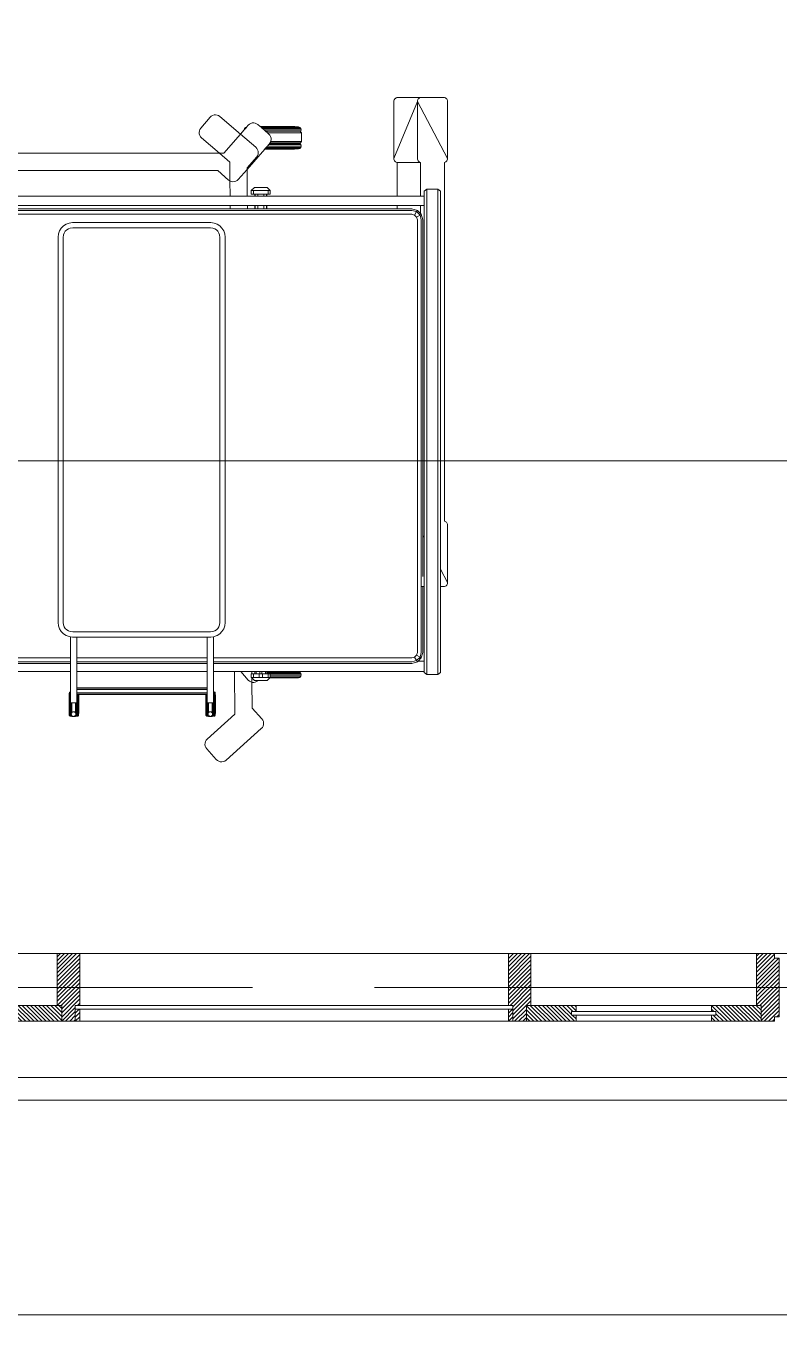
# Model space of a CAD drawing. Header units: millimetres. Extents: x -280308 to 6402717, y -14 to 2073074.
# Drawn here: x 14788 to 16458, y 478436 to 481305 of the extents above; entities that cross this region are included whole.
import ezdxf
from ezdxf.enums import TextEntityAlignment as Align

# ---------------------------------------------------------------- set-up
doc = ezdxf.new("R2010")
doc.units = ezdxf.units.MM
doc.linetypes.add('ACAD_ISO08W100', pattern=[36, 24, -3, 6, -3])
doc.linetypes.add('DASHED2', pattern=[0.375, 0.25, -0.125])
doc.layers.get('0').update_dxf_attribs({"lineweight": 0})
for name, color, linetype, lineweight in [('_Door & Window', 1, 'Continuous', 0), ('A-ANNOTATION', 144, 'Continuous', 0), ('A-Furn', 250, 'Continuous', 0), ('A-FURN-EQPM', 177, 'Continuous', 0), ('A-Z22-T-Anno_Text', 152, 'Continuous', 9)]:
    doc.layers.add(name, color=color, linetype=linetype, lineweight=lineweight)
doc.layers.add('A-TEXT', color=254, linetype='Continuous')
doc.styles.add('SKALA1-200', font='simplex.shx', dxfattribs={"height": 0.3})
doc.styles.get("Standard").update_dxf_attribs({"font": 'arial.ttf'})
doc.styles.add('TGF_A', font='arial.ttf')
doc.dimstyles.new('SKALA1-200', dxfattribs={"dimtxt": 0.3, "dimasz": 0.3, "dimexe": 0.18, "dimexo": 0.0625, "dimgap": 0.08, "dimtad": 1, "dimdec": 0, "dimlfac": 2000, "dimzin": 12, "dimdsep": 46, "dimtxsty": 'SKALA1-200', "dimblk": 'DOTSMALL', "dimcen": 0.09, "dimclrd": 256, "dimclrt": 11, "dimadec": 0, "dimazin": 0, "dimtfac": 1, "dimtdec": 0, "dimtix": 1, "dimtofl": 0, "dimtmove": 2, "dimatfit": 1, "dimfxl": 0.18, "dimtolj": 1, "dimtzin": 0, "dimlwe": -1, "dimarcsym": 0})

# ---------------------------------------------------------------- blocks, each defined once
blk = doc.blocks.new('A$C7f032f7e')
at = {"layer": 'A-Furn'}
h = blk.add_hatch(dxfattribs=at)
h.set_pattern_fill('ANSI31', color=256, scale=2, angle=720, style=0)
h.set_pattern_definition([(45, (2573.3206, -30615.815), (-4.490128, 4.490128), [])])
h.paths.add_polyline_path([(-1065, 150), (-1065, 140), (-1075, 140), (-1075, 10), (-1065, 10), (-1065, 0), (-1035, 0), (-1035, 35), (-1025, 35), (-1025, 150)])
h = blk.add_hatch(dxfattribs=at)
h.set_pattern_fill('ANSI31', color=256, scale=2, angle=720, style=0)
h.set_pattern_definition([(45, (246047.3637, 152819.671), (-4.49012806, 4.49012806), [])])
h.paths.add_polyline_path([(-475, 150), (-525, 150), (-525, 35), (-515, 35), (-515, 0), (-485, 0), (-485, 35), (-475, 35)])
h = blk.add_hatch(dxfattribs=at)
h.set_pattern_fill('ANSI31', color=256, scale=2, angle=720, style=0)
h.set_pattern_definition([(45, (246575.465, 152819.671), (-4.49012806, 4.49012806), [])])
h.paths.add_polyline_path([(475, 150), (525, 150), (525, 35), (515, 35), (515, 0), (485, 0), (485, 35), (475, 35)])
h = blk.add_hatch(dxfattribs=at)
h.set_pattern_fill('ANSI31', color=256, scale=2, angle=720, style=0)
h.set_pattern_definition([(45, (3723.3206, -30615.815), (-4.490128, 4.490128), [])])
h.paths.add_polyline_path([(1065, 150), (1065, 140), (1075, 140), (1075, 10), (1065, 10), (1065, 0), (1035, 0), (1035, 35), (1025, 35), (1025, 150)])
h = blk.add_hatch(dxfattribs=at)
h.set_pattern_fill('ANSI31', color=256, scale=2, angle=810, style=0)
h.set_pattern_definition([(135, (29781.9954, 3595.239), (-4.490128, -4.490128), [])])
h.paths.add_polyline_path([(-1035, 0), (-925, 0), (-925, 13.5), (-935, 13.5), (-935, 21.5), (-925, 21.5), (-925, 35), (-1035, 35)])
h = blk.add_hatch(dxfattribs=at)
h.set_pattern_fill('ANSI31', color=256, scale=2, angle=810, style=0)
h.set_pattern_definition([(135, (30181.9954, 2990.6916), (-4.490128, -4.490128), [])])
h.paths.add_polyline_path([(-515, 0), (-625, 0), (-625, 13.5), (-615, 13.5), (-615, 21.5), (-625, 21.5), (-625, 35), (-515, 35)])
h = blk.add_hatch(dxfattribs=at)
h.set_pattern_fill('ANSI31', color=256, scale=2, angle=810, style=0)
h.set_pattern_definition([(135, (31181.9954, 2990.6916), (-4.490128, -4.490128), [])])
h.paths.add_polyline_path([(515, 0), (625, 0), (625, 13.5), (615, 13.5), (615, 21.5), (625, 21.5), (625, 35), (515, 35)])
h = blk.add_hatch(dxfattribs=at)
h.set_pattern_fill('ANSI31', color=256, scale=2, angle=810, style=0)
h.set_pattern_definition([(135, (30781.9954, 3595.239), (-4.490128, -4.490128), [])])
h.paths.add_polyline_path([(1035, 0), (925, 0), (925, 13.5), (935, 13.5), (935, 21.5), (925, 21.5), (925, 35), (1035, 35)])
h = blk.add_hatch(dxfattribs=at)
h.set_pattern_fill('ANSI31', color=256, scale=2, angle=720, style=0)
h.set_pattern_definition([(45, (-288089.533, -124467.211), (-4.49012806, 4.49012806), [])])
h.paths.add_polyline_path([(-485, 27), (-475, 27), (-475, 0), (-485, 0)])
h = blk.add_hatch(dxfattribs=at)
h.set_pattern_fill('ANSI31', color=256, scale=2, angle=720, style=0)
h.set_pattern_definition([(45, (-287129.533, -124467.211), (-4.49012806, 4.49012806), [])])
h.paths.add_polyline_path([(475, 27), (485, 27), (485, 0), (475, 0)])
at = {"layer": '_Door & Window'}
for p, q in [((-475, 150), (475, 150)), ((-475, 0), (475, 0))]:
    blk.add_line(p, q, dxfattribs=at)
for points in [[(-1065, 150), (-1065, 140), (-1075, 140), (-1075, 10), (-1065, 10), (-1065, 0), (-1035, 0), (-1035, 35), (-1025, 35), (-1025, 150), (-1065, 150)], [(-475, 150), (-525, 150), (-525, 35), (-515, 35), (-515, 0), (-485, 0), (-485, 35), (-475, 35), (-475, 150)], [(475, 150), (525, 150), (525, 35), (515, 35), (515, 0), (485, 0), (485, 35), (475, 35), (475, 150)], [(1065, 150), (1065, 140), (1075, 140), (1075, 10), (1065, 10), (1065, 0), (1035, 0), (1035, 35), (1025, 35), (1025, 150), (1065, 150)], [(-1035, 0), (-925, 0), (-925, 13.5), (-935, 13.5), (-935, 21.5), (-925, 21.5), (-925, 35), (-1035, 35), (-1035, 0)], [(-515, 0), (-625, 0), (-625, 13.5), (-615, 13.5), (-615, 21.5), (-625, 21.5), (-625, 35), (-515, 35), (-515, 0)], [(515, 0), (625, 0), (625, 13.5), (615, 13.5), (615, 21.5), (625, 21.5), (625, 35), (515, 35), (515, 0)], [(1035, 0), (925, 0), (925, 13.5), (935, 13.5), (935, 21.5), (925, 21.5), (925, 35), (1035, 35), (1035, 0)]]:
    blk.add_lwpolyline(points, dxfattribs=at)
for points in [[(-525, 150), (-1025, 150), (-1025, 35), (-525, 35)], [(1025, 150), (525, 150), (525, 35), (1025, 35)], [(-515, 0), (-515, 35), (-1035, 35), (-1035, 0)], [(515, 0), (515, 35), (1035, 35), (1035, 0)], [(-485, 27), (-475, 27), (-475, 0), (-485, 0)], [(475, 27), (485, 27), (485, 0), (475, 0)]]:
    blk.add_lwpolyline(points, close=True, dxfattribs=at)
at = {"layer": 'A-Furn', "color": 4, "true_color": 0x00e5ff}
for points in [[(-485, 27), (485, 27), (485, 35), (-485, 35)], [(-935, 13.5), (-615, 13.5), (-615, 21.5), (-935, 21.5)], [(935, 13.5), (615, 13.5), (615, 21.5), (935, 21.5)]]:
    blk.add_lwpolyline(points, close=True, dxfattribs=at)
blk = doc.blocks.new('A$C286adef0')
at = {"ltscale": 0.25}
blk.add_lwpolyline([(68807.8, -1122), (68807.8, -21998.1), (58807.8, -21998.1), (58807.8, -21924.1), (58807.8, -21348.6)], dxfattribs=at)
at = {"color": 0, "linetype": 'DASHED2', "lineweight": -2, "ltscale": 6}
blk.add_lwpolyline([(59397.8, -21197), (63397.8, -21197), (63397.8, -18897), (59397.8, -18897)], close=True, dxfattribs=at)
at = {"ltscale": 0.25}
blk.add_lwpolyline([(64047.8, -21522), (59597.8, -21522), (59597.8, -21472), (64047.8, -21472)], close=True, dxfattribs=at)
at = {"layer": 'A-FURN-EQPM', "color": 0, "linetype": 'ByBlock', "lineweight": -2, "ltscale": 0.25}
blk.add_blockref('A$C7f032f7e', (61397.8, -21347), dxfattribs=at)
blk = doc.blocks.new('*U539')
at = {"layer": 'A-ANNOTATION', "linetype": 'ACAD_ISO08W100', "ltscale": 0.25}
blk.add_lwpolyline([(0, -7.6411), (0, -228.3482)], dxfattribs=at)
at = {"layer": 'A-TEXT'}
blk.add_attdef('N', text='', height=0.9, dxfattribs=at).set_placement((0, 2.75), align=Align.MIDDLE_CENTER)
blk = doc.blocks.new('A$Cf37525da')
at = {"color": 124, "xscale": -360.0000000000001, "yscale": 360.0000000000001, "zscale": 360.0000000000001, "rotation": 270}
blk.add_blockref('*U539', (4643.8, -19600), dxfattribs=at)
blk = doc.blocks.new('*U540')
at = {"lineweight": -2}
blk.add_line((19.23314, 0), (14.55073, 0), dxfattribs=at)
at = {"color": 7, "lineweight": -2, "style": 'TGF_A', "flags": 8}
for tag, height, p in [('NOTE1', 0.0625, (0, 0.3375)), ('DET', 0.09375, (0, 0.09612)), ('SHT', 0.075, (0, -0.10211)), ('NOTE2', 0.0625, (0, -0.39942))]:
    blk.add_attdef(tag, text='', height=height, dxfattribs=at).set_placement(p, align=Align.MIDDLE)
blk = doc.blocks.new('A$Cba193409')
at = {"layer": 'A-Z22-T-Anno_Text', "color": 7, "xscale": 4266.666666600002, "yscale": 4266.666666600002, "zscale": 4266.666666600002}
blk.add_blockref('*U540', (-74879.7, -18683), dxfattribs=at)
blk = doc.blocks.new('A$C872eac23')
at = {"color": 0, "linetype": 'ByBlock', "lineweight": -2}
for p, q in [((-0.4909, -2.1111), (-0.4909, -0.0817)), ((-0.4821, -2.1111), (-0.4821, -0.0817)), ((0.5013, -0.0817), (0.5013, -1.3546)), ((0.5101, -0.0817), (0.5101, -1.3546)), ((0.5133, -0.0817), (0.5133, -1.3546)), ((-0.5224, -0.4326), (-0.5224, -1.7081)), ((-0.5019, -0.4326), (-0.5019, -1.7083)), ((-0.4941, -0.4326), (-0.4941, -1.7084)), ((-0.6176, -0.543), (-0.6176, -1.6843)), ((0.5317, -1.3546), (0.5317, -1.1233)), ((-0.5795, -1.2092), (-0.5795, -1.6803)), ((-0.4627, -1.3514), (-0.4603, -1.3447)), ((-0.4603, -1.3447), (-0.4566, -1.3388)), ((-0.4566, -1.3388), (-0.4516, -1.3338)), ((-0.4516, -1.3338), (-0.4457, -1.3301)), ((-0.4475, -1.346), (-0.4499, -1.3498)), ((-0.4444, -1.3429), (-0.4475, -1.346)), ((-0.4457, -1.3301), (-0.439, -1.3277)), ((-0.4406, -1.3405), (-0.4444, -1.3429)), ((-0.4364, -1.3389), (-0.4406, -1.3405)), ((-0.439, -1.3277), (-0.4317, -1.3268)), ((-0.431, -1.3383), (-0.4364, -1.3389)), ((-0.4317, -1.3268), (0.4231, -1.3268)), ((0.4225, -1.3383), (-0.431, -1.3383)), ((0.4278, -1.3389), (0.4225, -1.3383)), ((0.4231, -1.3268), (0.4304, -1.3277)), ((0.432, -1.3405), (0.4278, -1.3389)), ((0.4304, -1.3277), (0.4371, -1.3301)), ((0.4358, -1.3429), (0.432, -1.3405)), ((0.4389, -1.346), (0.4358, -1.3429)), ((0.4371, -1.3301), (0.443, -1.3338)), ((0.4413, -1.3498), (0.4389, -1.346)), ((0.443, -1.3338), (0.448, -1.3388)), ((0.448, -1.3388), (0.4517, -1.3447)), ((0.4517, -1.3447), (0.4541, -1.3514)), ((-0.4636, -1.3587), (-0.4627, -1.3514)), ((-0.4636, -1.6652), (-0.4636, -1.3587)), ((-0.4514, -1.354), (-0.4521, -1.3593)), ((-0.4521, -1.3593), (-0.4521, -1.6646)), ((-0.4499, -1.3498), (-0.4514, -1.354)), ((0.4429, -1.354), (0.4413, -1.3498)), ((0.4435, -1.3593), (0.4429, -1.354)), ((0.4435, -1.6646), (0.4435, -1.3593)), ((0.4545, -1.3546), (0.4541, -1.3514)), ((0.4545, -1.3546), (0.455, -1.3587)), ((0.5013, -1.3546), (0.4545, -1.3546)), ((0.455, -1.3587), (0.455, -1.3687)), ((0.455, -1.6575), (0.455, -1.3687)), ((0.455, -1.3687), (0.5013, -1.3687)), ((0.5101, -1.3546), (0.5013, -1.3546)), ((0.5013, -1.6575), (0.5013, -1.3687)), ((0.5013, -1.3687), (0.5101, -1.3687)), ((0.5133, -1.3546), (0.5101, -1.3546)), ((0.5101, -1.6575), (0.5101, -1.3687)), ((0.5101, -1.3687), (0.5133, -1.3687)), ((0.5317, -1.3546), (0.5133, -1.3546)), ((0.5133, -1.6575), (0.5133, -1.3687)), ((0.5133, -1.3687), (0.5317, -1.3687)), ((0.5767, -1.3546), (0.5317, -1.3546)), ((0.5317, -1.6575), (0.5317, -1.3687)), ((0.5317, -1.3687), (0.5679, -1.3687)), ((0.5679, -1.3687), (0.5679, -1.6573)), ((0.5679, -1.3687), (0.5683, -1.3687)), ((0.5683, -1.3687), (0.5683, -1.6573)), ((0.5714, -1.3687), (0.5683, -1.3687)), ((0.5714, -1.3687), (0.5714, -1.6573)), ((0.5714, -1.3687), (0.5786, -1.3687)), ((0.577, -1.353), (0.5766, -1.3544)), ((0.5766, -1.3544), (0.5767, -1.3546)), ((0.5821, -1.3544), (0.5766, -1.3544)), ((0.582, -1.3546), (0.5767, -1.3546)), ((0.578, -1.352), (0.577, -1.353)), ((0.577, -1.353), (0.6302, -1.353)), ((0.5781, -1.352), (0.578, -1.352)), ((0.5793, -1.3517), (0.5781, -1.352)), ((0.5781, -1.352), (0.629, -1.352)), ((0.5786, -1.3687), (0.5786, -1.6573)), ((0.5786, -1.3687), (0.5818, -1.3687)), ((0.5828, -1.3517), (0.5793, -1.3517)), ((0.5818, -1.3687), (0.5818, -1.6573)), ((0.5818, -1.3687), (0.5822, -1.3687)), ((0.582, -1.3546), (0.5821, -1.3544)), ((0.5822, -1.3546), (0.582, -1.3546)), ((0.5821, -1.3544), (0.5822, -1.3544)), ((0.5822, -1.3544), (0.6306, -1.3543)), ((0.5822, -1.3544), (0.5822, -1.3546)), ((0.5822, -1.3546), (0.6005, -1.3546)), ((0.5822, -1.3697), (0.5822, -1.3687)), ((0.5822, -1.3687), (0.6005, -1.3687)), ((0.5822, -1.3697), (0.6306, -1.3696)), ((0.5822, -1.3711), (0.5822, -1.3697)), ((0.5822, -1.3711), (0.6302, -1.371)), ((0.5822, -1.3721), (0.5822, -1.3711)), ((0.5822, -1.3721), (0.6291, -1.372)), ((0.5822, -1.3724), (0.5822, -1.3721)), ((0.5822, -1.6547), (0.5822, -1.3724)), ((0.5822, -1.3724), (0.583, -1.3724)), ((0.583, -1.3513), (0.5828, -1.3517)), ((0.5828, -1.3517), (0.6247, -1.3516)), ((0.6245, -1.3512), (0.583, -1.3513)), ((0.583, -1.3724), (0.583, -1.3725)), ((0.6246, -1.3724), (0.583, -1.3724)), ((0.583, -1.3725), (0.6245, -1.3725)), ((0.6005, -1.3546), (0.6005, -1.3557)), ((0.6005, -1.3557), (0.6005, -1.356)), ((0.6005, -1.3557), (0.6302, -1.3557)), ((0.6005, -1.356), (0.6005, -1.3572)), ((0.6005, -1.3572), (0.6005, -1.3654)), ((0.6189, -1.3572), (0.6005, -1.3572)), ((0.6005, -1.3654), (0.6005, -1.3667)), ((0.6189, -1.3654), (0.6005, -1.3654)), ((0.6005, -1.3667), (0.6005, -1.3669)), ((0.6005, -1.3667), (0.6253, -1.3667)), ((0.6005, -1.3669), (0.6005, -1.3673)), ((0.6005, -1.3669), (0.6253, -1.3669)), ((0.6005, -1.3673), (0.629, -1.3672)), ((0.6005, -1.3673), (0.6005, -1.3683)), ((0.6005, -1.3683), (0.6302, -1.3682)), ((0.6005, -1.3683), (0.6005, -1.3687)), ((0.6085, -1.3559), (0.6099, -1.3559)), ((0.6129, -1.3559), (0.6149, -1.3559)), ((0.617, -1.3559), (0.6191, -1.3559)), ((0.6189, -1.3572), (0.6227, -1.3571)), ((0.6228, -1.3655), (0.6189, -1.3654)), ((0.6271, -1.3559), (0.6205, -1.3559)), ((0.6205, -1.3613), (0.6206, -1.3603)), ((0.6206, -1.3623), (0.6205, -1.3613)), ((0.6206, -1.3603), (0.6209, -1.3593)), ((0.6209, -1.3633), (0.6206, -1.3623)), ((0.6209, -1.3593), (0.6214, -1.3584)), ((0.6214, -1.3642), (0.6209, -1.3633)), ((0.6214, -1.3584), (0.622, -1.3576)), ((0.6221, -1.3649), (0.6214, -1.3642)), ((0.622, -1.3576), (0.6227, -1.3571)), ((0.6228, -1.3655), (0.6221, -1.3649)), ((0.6227, -1.3571), (0.6228, -1.357)), ((0.6228, -1.357), (0.6237, -1.3565)), ((0.6228, -1.3656), (0.6228, -1.3655)), ((0.6237, -1.3661), (0.6228, -1.3656)), ((0.6237, -1.3565), (0.6247, -1.3562)), ((0.6247, -1.3663), (0.6237, -1.3661)), ((0.6247, -1.3516), (0.6245, -1.3512)), ((0.6246, -1.3724), (0.6245, -1.3725)), ((0.6246, -1.3724), (0.6277, -1.3724)), ((0.6247, -1.3516), (0.6277, -1.3516)), ((0.6247, -1.3562), (0.6257, -1.3561)), ((0.6257, -1.3664), (0.6247, -1.3663)), ((0.6253, -1.3667), (0.6253, -1.3669)), ((0.6253, -1.3667), (0.6301, -1.3667)), ((0.6253, -1.3669), (0.6278, -1.3669)), ((0.6257, -1.3561), (0.6267, -1.3562)), ((0.6257, -1.3561), (0.6257, -1.3561)), ((0.6257, -1.3664), (0.6267, -1.3663)), ((0.6267, -1.3562), (0.6277, -1.3565)), ((0.6277, -1.3661), (0.6267, -1.3663)), ((0.6287, -1.3559), (0.6275, -1.3559)), ((0.6277, -1.3516), (0.6278, -1.3516)), ((0.6277, -1.3516), (0.6277, -1.3516)), ((0.6277, -1.3565), (0.6286, -1.357)), ((0.6286, -1.3656), (0.6277, -1.3661)), ((0.6278, -1.3723), (0.6277, -1.3724)), ((0.6278, -1.3516), (0.629, -1.352)), ((0.6278, -1.3669), (0.629, -1.3672)), ((0.6279, -1.3724), (0.6278, -1.3723)), ((0.6291, -1.372), (0.6279, -1.3724)), ((0.6288, -1.3572), (0.6286, -1.357)), ((0.6286, -1.3656), (0.6289, -1.3654)), ((0.6288, -1.3654), (0.6286, -1.3656)), ((0.6288, -1.3572), (0.6289, -1.3572)), ((0.6288, -1.3572), (0.6293, -1.3576)), ((0.6294, -1.3649), (0.6288, -1.3654)), ((0.6288, -1.3654), (0.6289, -1.3654)), ((0.6289, -1.3572), (0.6293, -1.3576)), ((0.6289, -1.3572), (0.631, -1.3572)), ((0.6289, -1.3654), (0.6304, -1.3654)), ((0.629, -1.352), (0.6292, -1.352)), ((0.629, -1.3672), (0.6292, -1.3672)), ((0.6291, -1.3559), (0.6297, -1.3559)), ((0.6291, -1.372), (0.6292, -1.372)), ((0.6292, -1.352), (0.6302, -1.353)), ((0.6292, -1.3672), (0.6302, -1.3682)), ((0.6302, -1.371), (0.6292, -1.372)), ((0.6293, -1.3576), (0.63, -1.3584)), ((0.63, -1.3641), (0.6294, -1.3649)), ((0.63, -1.3559), (0.6298, -1.3559)), ((0.6302, -1.3557), (0.63, -1.3559)), ((0.6301, -1.3559), (0.63, -1.3559)), ((0.6305, -1.3593), (0.63, -1.3584)), ((0.6305, -1.3633), (0.63, -1.3641)), ((0.631, -1.3572), (0.6301, -1.3559)), ((0.631, -1.3654), (0.6301, -1.3667)), ((0.6302, -1.353), (0.6306, -1.3543)), ((0.6306, -1.3543), (0.6302, -1.3557)), ((0.6302, -1.3682), (0.6306, -1.3696)), ((0.6306, -1.3696), (0.6302, -1.371)), ((0.631, -1.3654), (0.6304, -1.3654)), ((0.6308, -1.3603), (0.6305, -1.3593)), ((0.6308, -1.3623), (0.6305, -1.3633)), ((0.6309, -1.3613), (0.6308, -1.3603)), ((0.6308, -1.3623), (0.6309, -1.3613)), ((0.631, -1.3572), (0.631, -1.3654)), ((-0.6996, -1.6665), (-0.6972, -1.664)), ((-0.6972, -1.664), (-0.673, -1.6432)), ((-0.673, -1.6432), (-0.6701, -1.6413)), ((-0.6701, -1.6413), (-0.6669, -1.64)), ((-0.6669, -1.64), (-0.6636, -1.6396)), ((-0.6636, -1.6396), (-0.6602, -1.6398)), ((-0.6602, -1.6398), (-0.657, -1.6408)), ((-0.657, -1.6408), (-0.654, -1.6425)), ((-0.654, -1.6425), (-0.6514, -1.6449)), ((-0.6514, -1.6449), (-0.6176, -1.6843)), ((0.455, -1.6575), (0.455, -1.6652)), ((0.5013, -1.6575), (0.455, -1.6575)), ((0.5101, -1.6575), (0.5013, -1.6575)), ((0.5133, -1.6575), (0.5101, -1.6575)), ((0.5317, -1.6575), (0.5133, -1.6575)), ((0.5766, -1.6575), (0.5317, -1.6575)), ((0.5679, -1.6573), (0.5683, -1.6573)), ((0.5714, -1.6573), (0.5683, -1.6573)), ((0.5714, -1.6573), (0.5766, -1.6573)), ((0.5766, -1.6573), (0.5766, -1.6574)), ((0.5766, -1.6573), (0.5786, -1.6573)), ((0.5766, -1.6574), (0.5766, -1.6575)), ((0.5766, -1.6574), (0.5821, -1.6574)), ((0.5821, -1.6575), (0.5766, -1.6575)), ((0.5818, -1.6573), (0.5786, -1.6573)), ((0.5818, -1.6573), (0.5822, -1.6573)), ((0.5821, -1.6575), (0.5821, -1.6574)), ((0.5821, -1.6574), (0.5822, -1.6574)), ((0.5822, -1.6575), (0.5821, -1.6575)), ((0.5822, -1.655), (0.5822, -1.6547)), ((0.5822, -1.6547), (0.5828, -1.6547)), ((0.5822, -1.656), (0.5822, -1.655)), ((0.5822, -1.655), (0.629, -1.655)), ((0.5822, -1.6573), (0.5822, -1.656)), ((0.5822, -1.656), (0.6302, -1.656)), ((0.5822, -1.6574), (0.6306, -1.6573)), ((0.5822, -1.6574), (0.5822, -1.6575)), ((0.5822, -1.6575), (0.6005, -1.6575)), ((0.583, -1.6543), (0.5828, -1.6547)), ((0.5828, -1.6547), (0.6247, -1.6546)), ((0.6245, -1.6542), (0.583, -1.6543)), ((0.6005, -1.6575), (0.6005, -1.6587)), ((0.6005, -1.6587), (0.6005, -1.659)), ((0.6005, -1.6587), (0.6302, -1.6587)), ((0.6005, -1.659), (0.6005, -1.6602)), ((0.6005, -1.6602), (0.6005, -1.6685)), ((0.6189, -1.6602), (0.6005, -1.6602)), ((0.6085, -1.659), (0.6099, -1.659)), ((0.6129, -1.659), (0.6149, -1.659)), ((0.617, -1.6589), (0.6191, -1.6589)), ((0.6189, -1.6602), (0.6227, -1.6601)), ((0.6271, -1.6589), (0.6205, -1.6589)), ((0.6205, -1.6643), (0.6206, -1.6633)), ((0.6206, -1.6633), (0.6209, -1.6623)), ((0.6209, -1.6623), (0.6214, -1.6614)), ((0.6214, -1.6614), (0.622, -1.6606)), ((0.622, -1.6606), (0.6227, -1.6601)), ((0.6227, -1.6601), (0.6228, -1.66)), ((0.6228, -1.66), (0.6237, -1.6595)), ((0.6237, -1.6595), (0.6247, -1.6592)), ((0.6247, -1.6546), (0.6245, -1.6542)), ((0.6247, -1.6546), (0.6277, -1.6546)), ((0.6247, -1.6592), (0.6257, -1.6591)), ((0.6257, -1.6591), (0.6267, -1.6592)), ((0.6257, -1.6591), (0.6257, -1.6591)), ((0.6263, -1.719), (0.6811, -1.6576)), ((0.6267, -1.6592), (0.6277, -1.6595)), ((0.6287, -1.6589), (0.6275, -1.6589)), ((0.6277, -1.6546), (0.6278, -1.6546)), ((0.6277, -1.6546), (0.6277, -1.6546)), ((0.6277, -1.6595), (0.6286, -1.66)), ((0.6278, -1.6546), (0.629, -1.655)), ((0.6288, -1.6602), (0.6286, -1.66)), ((0.6288, -1.6602), (0.6289, -1.6602)), ((0.6288, -1.6602), (0.6293, -1.6606)), ((0.6289, -1.6602), (0.6293, -1.6606)), ((0.6289, -1.6602), (0.631, -1.6602)), ((0.6292, -1.655), (0.629, -1.655)), ((0.6291, -1.6589), (0.6297, -1.6589)), ((0.6292, -1.655), (0.6302, -1.656)), ((0.6293, -1.6606), (0.63, -1.6614)), ((0.63, -1.6589), (0.6298, -1.6589)), ((0.6302, -1.6587), (0.63, -1.6589)), ((0.6301, -1.6589), (0.63, -1.6589)), ((0.6305, -1.6623), (0.63, -1.6614)), ((0.631, -1.6602), (0.6301, -1.6589)), ((0.6302, -1.656), (0.6306, -1.6573)), ((0.6306, -1.6573), (0.6302, -1.6587)), ((0.6308, -1.6633), (0.6305, -1.6623)), ((0.6309, -1.6643), (0.6308, -1.6633)), ((0.631, -1.6602), (0.631, -1.6684)), ((0.6811, -1.6576), (0.6837, -1.6552)), ((0.6837, -1.6552), (0.6867, -1.6536)), ((0.6867, -1.6536), (0.69, -1.6527)), ((0.69, -1.6527), (0.6933, -1.6525)), ((0.6933, -1.6525), (0.6967, -1.653)), ((0.6967, -1.653), (0.6999, -1.6543)), ((0.6999, -1.6543), (0.7028, -1.6563)), ((0.7028, -1.6563), (0.7265, -1.6775)), ((-0.7025, -1.6761), (-0.7023, -1.6728)), ((-0.702, -1.6794), (-0.7025, -1.6761)), ((-0.7023, -1.6728), (-0.7013, -1.6695)), ((-0.7008, -1.6827), (-0.702, -1.6794)), ((-0.7013, -1.6695), (-0.6996, -1.6665)), ((-0.6988, -1.6856), (-0.7008, -1.6827)), ((-0.6598, -1.731), (-0.6988, -1.6856)), ((-0.6176, -1.6843), (-0.5978, -1.7074)), ((-0.6176, -1.6941), (-0.6176, -1.6843)), ((-0.5795, -1.6803), (-0.5794, -1.6804)), ((-0.5794, -1.6804), (-0.5793, -1.6805)), ((-0.5794, -1.6804), (-0.5794, -1.6804)), ((-0.5793, -1.6805), (-0.5792, -1.6806)), ((-0.5792, -1.6806), (-0.5791, -1.6807)), ((-0.5792, -1.6806), (-0.5792, -1.6806)), ((-0.5791, -1.6807), (-0.5581, -1.7047)), ((-0.5791, -1.6807), (-0.5791, -1.6807)), ((-0.4627, -1.6725), (-0.4636, -1.6652)), ((-0.4603, -1.6793), (-0.4627, -1.6725)), ((-0.4566, -1.6852), (-0.4603, -1.6793)), ((-0.4516, -1.6901), (-0.4566, -1.6852)), ((-0.4521, -1.6646), (-0.4514, -1.6699)), ((-0.4457, -1.6939), (-0.4516, -1.6901)), ((-0.4514, -1.6699), (-0.4499, -1.6742)), ((-0.4499, -1.6742), (-0.4475, -1.6779)), ((-0.4475, -1.6779), (-0.4444, -1.6811)), ((-0.4444, -1.6811), (-0.4406, -1.6835)), ((-0.4406, -1.6835), (-0.4364, -1.685)), ((-0.4364, -1.685), (-0.431, -1.6856)), ((-0.431, -1.6856), (0.4225, -1.6856)), ((0.4225, -1.6856), (0.4278, -1.685)), ((0.4278, -1.685), (0.432, -1.6835)), ((0.432, -1.6835), (0.4358, -1.6811)), ((0.4358, -1.6811), (0.4389, -1.6779)), ((0.443, -1.6901), (0.4371, -1.6939)), ((0.4389, -1.6779), (0.4413, -1.6742)), ((0.4413, -1.6742), (0.4429, -1.6699)), ((0.4429, -1.6699), (0.4435, -1.6646)), ((0.448, -1.6852), (0.443, -1.6901)), ((0.4517, -1.6793), (0.448, -1.6852)), ((0.4541, -1.6725), (0.4517, -1.6793)), ((0.4541, -1.6725), (0.4542, -1.6716)), ((0.455, -1.6652), (0.4542, -1.6716)), ((0.4542, -1.6716), (0.5013, -1.6716)), ((0.5013, -2.1111), (0.5013, -1.6716)), ((0.5013, -1.6716), (0.5101, -1.6716)), ((0.5101, -2.1111), (0.5101, -1.6716)), ((0.5101, -1.6716), (0.5133, -1.6716)), ((0.5133, -2.1111), (0.5133, -1.6716)), ((0.5133, -1.6716), (0.5317, -1.6716)), ((0.5317, -1.7181), (0.5317, -1.6716)), ((0.5769, -1.6716), (0.5317, -1.6716)), ((0.5769, -1.6716), (0.5766, -1.6727)), ((0.5766, -1.6727), (0.6306, -1.6726)), ((0.5766, -1.6727), (0.577, -1.6741)), ((0.5769, -1.6716), (0.6005, -1.6716)), ((0.577, -1.6741), (0.6302, -1.674)), ((0.577, -1.6741), (0.578, -1.6751)), ((0.5782, -1.6751), (0.578, -1.6751)), ((0.5782, -1.6751), (0.6291, -1.675)), ((0.5782, -1.6751), (0.5794, -1.6754)), ((0.5794, -1.6754), (0.583, -1.6754)), ((0.583, -1.6754), (0.583, -1.6756)), ((0.583, -1.6754), (0.6246, -1.6754)), ((0.583, -1.6756), (0.6245, -1.6755)), ((0.6189, -1.6684), (0.6005, -1.6685)), ((0.6005, -1.6685), (0.6005, -1.6697)), ((0.6005, -1.6697), (0.6005, -1.6699)), ((0.6005, -1.6697), (0.6253, -1.6697)), ((0.6005, -1.6699), (0.6005, -1.6703)), ((0.6005, -1.6699), (0.6253, -1.6699)), ((0.6005, -1.6703), (0.6005, -1.6713)), ((0.6005, -1.6703), (0.629, -1.6703)), ((0.6005, -1.6713), (0.6005, -1.6716)), ((0.6005, -1.6713), (0.6302, -1.6713)), ((0.6228, -1.6685), (0.6189, -1.6684)), ((0.6206, -1.6653), (0.6205, -1.6643)), ((0.6209, -1.6663), (0.6206, -1.6653)), ((0.6214, -1.6672), (0.6209, -1.6663)), ((0.6221, -1.668), (0.6214, -1.6672)), ((0.6228, -1.6685), (0.6221, -1.668)), ((0.6228, -1.6686), (0.6228, -1.6685)), ((0.6237, -1.6691), (0.6228, -1.6686)), ((0.6247, -1.6694), (0.6237, -1.6691)), ((0.6246, -1.6754), (0.6245, -1.6755)), ((0.6246, -1.6754), (0.6279, -1.6754)), ((0.6257, -1.6695), (0.6247, -1.6694)), ((0.6253, -1.6697), (0.6253, -1.6699)), ((0.6253, -1.6697), (0.6301, -1.6697)), ((0.6253, -1.6699), (0.6277, -1.6699)), ((0.6257, -1.6695), (0.6267, -1.6694)), ((0.6277, -1.6691), (0.6267, -1.6694)), ((0.6286, -1.6686), (0.6277, -1.6691)), ((0.6278, -1.6699), (0.6277, -1.6699)), ((0.6278, -1.6699), (0.6278, -1.6699)), ((0.6278, -1.6699), (0.629, -1.6703)), ((0.6291, -1.675), (0.6279, -1.6754)), ((0.6286, -1.6686), (0.6289, -1.6684)), ((0.6288, -1.6684), (0.6286, -1.6686)), ((0.6294, -1.6679), (0.6288, -1.6684)), ((0.6288, -1.6684), (0.6289, -1.6684)), ((0.6289, -1.6684), (0.6304, -1.6684)), ((0.629, -1.6703), (0.6292, -1.6703)), ((0.6292, -1.675), (0.6291, -1.675)), ((0.6292, -1.6703), (0.6302, -1.6713)), ((0.6302, -1.674), (0.6292, -1.675)), ((0.63, -1.6672), (0.6294, -1.6679)), ((0.6305, -1.6663), (0.63, -1.6672)), ((0.631, -1.6684), (0.6301, -1.6697)), ((0.6302, -1.6713), (0.6306, -1.6726)), ((0.6306, -1.6726), (0.6302, -1.674)), ((0.631, -1.6684), (0.6304, -1.6684)), ((0.6308, -1.6653), (0.6305, -1.6663)), ((0.6308, -1.6653), (0.6309, -1.6643)), ((0.7265, -1.6775), (0.7288, -1.6801)), ((0.7288, -1.6801), (0.7305, -1.6831)), ((0.7305, -1.6831), (0.7314, -1.6864)), ((0.7316, -1.6898), (0.7311, -1.6931)), ((0.7314, -1.6864), (0.7316, -1.6898)), ((-0.6598, -1.731), (-0.6176, -1.6941)), ((-0.5978, -1.7074), (-0.556, -1.7078)), ((-0.5581, -1.7047), (-0.5561, -1.7076)), ((-0.5555, -1.7207), (-0.5572, -1.7237)), ((-0.5561, -1.7076), (-0.556, -1.7078)), ((-0.5224, -1.7081), (-0.556, -1.7078)), ((-0.556, -1.7078), (-0.5549, -1.7108)), ((-0.5546, -1.7175), (-0.5555, -1.7207)), ((-0.5549, -1.7108), (-0.5544, -1.7141)), ((-0.5544, -1.7141), (-0.5546, -1.7175)), ((-0.5224, -1.7081), (-0.5224, -1.7462)), ((-0.5019, -1.7083), (-0.4941, -1.7084)), ((-0.5019, -1.7083), (-0.5019, -1.7464)), ((-0.4941, -1.7084), (-0.4941, -1.7465)), ((-0.439, -1.6963), (-0.4457, -1.6939)), ((-0.4317, -1.6971), (-0.439, -1.6963)), ((0.4231, -1.6971), (-0.4317, -1.6971)), ((0.4304, -1.6963), (0.4231, -1.6971)), ((0.4371, -1.6939), (0.4304, -1.6963)), ((0.5317, -1.7181), (0.6263, -1.719)), ((0.5317, -1.7319), (0.5317, -1.7181)), ((0.7277, -1.6992), (0.658, -1.7773)), ((0.7298, -1.6963), (0.7277, -1.6992)), ((0.7311, -1.6931), (0.7298, -1.6963)), ((-0.6819, -1.7509), (-0.6796, -1.7483)), ((-0.6796, -1.7483), (-0.6754, -1.7447)), ((-0.6754, -1.7447), (-0.6749, -1.7426)), ((-0.6754, -1.7447), (-0.6749, -1.7442)), ((-0.6749, -1.7426), (-0.6726, -1.7403)), ((-0.6749, -1.7442), (-0.6726, -1.7421)), ((-0.6749, -1.7426), (-0.6749, -1.7442)), ((-0.6726, -1.7403), (-0.6695, -1.7395)), ((-0.6726, -1.7421), (-0.6695, -1.7395)), ((-0.6726, -1.7403), (-0.6726, -1.7421)), ((-0.6695, -1.7395), (-0.6598, -1.731)), ((-0.6306, -1.7651), (-0.6598, -1.731)), ((-0.5817, -1.7456), (-0.6268, -1.7851)), ((-0.5848, -1.746), (-0.609, -1.7667)), ((-0.5847, -1.7459), (-0.5848, -1.746)), ((-0.5848, -1.746), (-0.5848, -1.746)), ((-0.5846, -1.7458), (-0.5847, -1.7459)), ((-0.5847, -1.7459), (-0.5847, -1.7459)), ((-0.5845, -1.7457), (-0.5846, -1.7458)), ((-0.5844, -1.7456), (-0.5845, -1.7457)), ((-0.5845, -1.7457), (-0.5845, -1.7457)), ((-0.5817, -1.7456), (-0.5844, -1.7456)), ((-0.5596, -1.7263), (-0.5817, -1.7456)), ((-0.5817, -1.7456), (-0.5224, -1.7462)), ((-0.5572, -1.7237), (-0.5596, -1.7263)), ((-0.5224, -1.7462), (-0.5224, -1.7626)), ((-0.5019, -1.7464), (-0.4941, -1.7465)), ((-0.5019, -1.7464), (-0.5019, -1.7626)), ((-0.4941, -1.7465), (-0.4941, -1.7626)), ((0.5317, -1.7319), (0.5504, -1.7483)), ((0.5317, -1.7563), (0.5317, -1.7319)), ((0.5504, -1.7483), (0.5528, -1.7509)), ((-0.6848, -1.7605), (-0.6846, -1.7571)), ((-0.6843, -1.7638), (-0.6848, -1.7605)), ((-0.6846, -1.7571), (-0.6836, -1.7539)), ((-0.683, -1.767), (-0.6843, -1.7638)), ((-0.6836, -1.7539), (-0.6819, -1.7509)), ((-0.681, -1.7699), (-0.683, -1.767)), ((-0.6766, -1.775), (-0.681, -1.7699)), ((-0.6758, -1.7759), (-0.6766, -1.775)), ((-0.6766, -1.775), (-0.6766, -1.851)), ((-0.6749, -1.7769), (-0.6758, -1.7759)), ((-0.6758, -1.8514), (-0.6758, -1.7759)), ((-0.6726, -1.7796), (-0.6749, -1.7769)), ((-0.6749, -1.8627), (-0.6749, -1.7769)), ((-0.628, -1.7675), (-0.6306, -1.7651)), ((-0.625, -1.7692), (-0.628, -1.7675)), ((-0.6218, -1.7702), (-0.625, -1.7692)), ((-0.6185, -1.7704), (-0.6218, -1.7702)), ((-0.6151, -1.77), (-0.6185, -1.7704)), ((-0.6119, -1.7687), (-0.6151, -1.77)), ((-0.609, -1.7667), (-0.6119, -1.7687)), ((-0.5348, -1.7551), (-0.5416, -1.762)), ((-0.5416, -1.762), (-0.5416, -1.7903)), ((-0.5267, -1.7551), (-0.5348, -1.7551)), ((-0.5348, -1.7551), (-0.5348, -1.76)), ((-0.5267, -1.76), (-0.5348, -1.76)), ((-0.5348, -1.76), (-0.5348, -1.7922)), ((-0.5267, -1.7551), (-0.5267, -1.76)), ((-0.5267, -1.7626), (-0.5267, -1.76)), ((-0.5224, -1.7626), (-0.5267, -1.7626)), ((-0.5267, -1.7626), (-0.5267, -1.7634)), ((-0.5267, -1.7634), (-0.5224, -1.7634)), ((-0.5267, -1.7694), (-0.5267, -1.7634)), ((-0.5224, -1.7694), (-0.5267, -1.7694)), ((-0.5267, -1.7694), (-0.5267, -1.7829)), ((-0.5224, -1.7626), (-0.5224, -1.7634)), ((-0.5224, -1.7634), (-0.5224, -1.7694)), ((-0.5224, -1.7694), (-0.5224, -1.7829)), ((-0.4941, -1.7626), (-0.5019, -1.7626)), ((-0.5019, -1.7634), (-0.5019, -1.7626)), ((-0.5019, -1.7634), (-0.4941, -1.7634)), ((-0.5019, -1.7694), (-0.5019, -1.7634)), ((-0.4941, -1.7694), (-0.5019, -1.7694)), ((-0.5019, -1.7829), (-0.5019, -1.7694)), ((-0.4941, -1.7626), (-0.4941, -1.7634)), ((-0.4941, -1.7634), (-0.4941, -1.7694)), ((-0.4941, -1.7694), (-0.4941, -1.7829)), ((0.5363, -1.7563), (0.5317, -1.7563)), ((0.5317, -1.7626), (0.5317, -1.7563)), ((0.5363, -1.7626), (0.5317, -1.7626)), ((0.5317, -1.7658), (0.5317, -1.7626)), ((0.5317, -1.7658), (0.5363, -1.7658)), ((0.5317, -1.7738), (0.5317, -1.7658)), ((0.5317, -1.7738), (0.5363, -1.7738)), ((0.5317, -1.7785), (0.5317, -1.7738)), ((0.5317, -1.7785), (0.5363, -1.7785)), ((0.5317, -1.7865), (0.5317, -1.7785)), ((0.5444, -1.7551), (0.5363, -1.7551)), ((0.5363, -1.7563), (0.5363, -1.7551)), ((0.5363, -1.76), (0.5363, -1.7563)), ((0.5363, -1.76), (0.5363, -1.7626)), ((0.5363, -1.76), (0.5444, -1.76)), ((0.5363, -1.7626), (0.5363, -1.7658)), ((0.5363, -1.7725), (0.5363, -1.7658)), ((0.5363, -1.7725), (0.5444, -1.7725)), ((0.5363, -1.7738), (0.5363, -1.7725)), ((0.5363, -1.7785), (0.5363, -1.7738)), ((0.5363, -1.7798), (0.5363, -1.7785)), ((0.5456, -1.7564), (0.5444, -1.7551)), ((0.5444, -1.7551), (0.5444, -1.76)), ((0.5444, -1.76), (0.5444, -1.7725)), ((0.5444, -1.7798), (0.5444, -1.7725)), ((0.5511, -1.762), (0.5456, -1.7564)), ((0.5552, -1.7565), (0.5456, -1.7564)), ((0.5511, -1.7708), (0.5511, -1.762)), ((0.5519, -1.7699), (0.5511, -1.7708)), ((0.5511, -1.7903), (0.5511, -1.7708)), ((0.5539, -1.767), (0.5519, -1.7699)), ((0.5528, -1.7509), (0.5545, -1.7539)), ((0.5551, -1.7638), (0.5539, -1.767)), ((0.5545, -1.7539), (0.5552, -1.7565)), ((0.5556, -1.7605), (0.5551, -1.7638)), ((0.5552, -1.7565), (0.6122, -1.757)), ((0.5552, -1.7565), (0.5554, -1.7571)), ((0.5554, -1.7571), (0.5556, -1.7605)), ((0.6122, -1.757), (0.6126, -1.7574)), ((0.6364, -1.7786), (0.6126, -1.7574)), ((0.6393, -1.7806), (0.6364, -1.7786)), ((0.658, -1.7773), (0.6554, -1.7797)), ((-0.6693, -1.7833), (-0.6726, -1.7796)), ((-0.6726, -1.8651), (-0.6726, -1.7796)), ((-0.6661, -1.7869), (-0.6693, -1.7833)), ((-0.6693, -1.7833), (-0.6693, -1.866)), ((-0.6656, -1.7875), (-0.6661, -1.7869)), ((-0.6661, -1.7869), (-0.6661, -1.8651)), ((-0.6627, -1.7909), (-0.6656, -1.7875)), ((-0.6656, -1.7912), (-0.6656, -1.7878)), ((-0.6601, -1.7938), (-0.6627, -1.7909)), ((-0.6627, -1.7909), (-0.6627, -1.8661)), ((-0.6575, -1.7962), (-0.6601, -1.7938)), ((-0.6545, -1.7979), (-0.6575, -1.7962)), ((-0.6512, -1.7988), (-0.6545, -1.7979)), ((-0.6479, -1.7991), (-0.6512, -1.7988)), ((-0.6445, -1.7986), (-0.6479, -1.7991)), ((-0.6434, -1.7981), (-0.6445, -1.7986)), ((-0.6414, -1.7973), (-0.6434, -1.7981)), ((-0.6434, -1.7981), (-0.6434, -1.8661)), ((-0.6404, -1.7967), (-0.6414, -1.7973)), ((-0.6399, -1.7963), (-0.6404, -1.7967)), ((-0.6404, -1.8528), (-0.6404, -1.7967)), ((-0.6391, -1.7957), (-0.6399, -1.7963)), ((-0.6399, -1.8528), (-0.6399, -1.7963)), ((-0.6384, -1.7953), (-0.6391, -1.7957)), ((-0.6391, -1.8627), (-0.6391, -1.7957)), ((-0.6367, -1.7938), (-0.6384, -1.7953)), ((-0.6335, -1.791), (-0.6367, -1.7938)), ((-0.6367, -1.8651), (-0.6367, -1.7938)), ((-0.6303, -1.7882), (-0.6335, -1.791)), ((-0.6335, -1.791), (-0.6335, -1.866)), ((-0.6279, -1.7861), (-0.6303, -1.7882)), ((-0.6303, -1.7882), (-0.6303, -1.8651)), ((-0.6271, -1.7854), (-0.6279, -1.7861)), ((-0.6279, -1.7861), (-0.6279, -1.8627)), ((-0.6268, -1.7851), (-0.6271, -1.7854)), ((-0.6271, -1.7854), (-0.6271, -1.8511)), ((-0.6268, -1.851), (-0.6268, -1.7851)), ((-0.5348, -1.7971), (-0.5416, -1.7903)), ((-0.5267, -1.7922), (-0.5348, -1.7922)), ((-0.5348, -1.7971), (-0.5348, -1.7922)), ((-0.5267, -1.7971), (-0.5348, -1.7971)), ((-0.5224, -1.7829), (-0.5267, -1.7829)), ((-0.5267, -1.7829), (-0.5267, -1.7888)), ((-0.5224, -1.7888), (-0.5267, -1.7888)), ((-0.5267, -1.7888), (-0.5267, -1.7896)), ((-0.5224, -1.7896), (-0.5267, -1.7896)), ((-0.5267, -1.7922), (-0.5267, -1.7896)), ((-0.5267, -1.7922), (-0.5267, -1.7971)), ((-0.5224, -1.7829), (-0.5224, -1.7888)), ((-0.5224, -1.7888), (-0.5224, -1.7896)), ((-0.5224, -1.7896), (-0.5224, -2.0781)), ((-0.4941, -1.7829), (-0.5019, -1.7829)), ((-0.5019, -1.7888), (-0.5019, -1.7829)), ((-0.4941, -1.7888), (-0.5019, -1.7888)), ((-0.5019, -1.7896), (-0.5019, -1.7888)), ((-0.4941, -1.7896), (-0.5019, -1.7896)), ((-0.5019, -1.7896), (-0.5019, -2.0781)), ((-0.4941, -1.7829), (-0.4941, -1.7888)), ((-0.4941, -1.7888), (-0.4941, -1.7896)), ((-0.4941, -1.7896), (-0.4941, -2.0781)), ((0.5317, -1.7865), (0.5363, -1.7865)), ((0.5317, -1.7896), (0.5317, -1.7865)), ((0.5317, -1.7896), (0.5346, -1.7896)), ((0.5317, -1.7929), (0.5317, -1.7896)), ((0.5319, -1.7928), (0.5317, -1.7929)), ((0.5317, -1.7929), (0.5317, -1.8641)), ((0.5324, -1.7922), (0.5319, -1.7928)), ((0.5319, -1.8528), (0.5319, -1.7928)), ((0.5333, -1.7912), (0.5324, -1.7922)), ((0.5324, -1.7922), (0.5324, -1.8528)), ((0.5346, -1.7896), (0.5333, -1.7912)), ((0.5333, -1.7912), (0.5333, -1.8627)), ((0.5346, -1.7896), (0.5356, -1.7896)), ((0.5356, -1.7896), (0.5363, -1.7896)), ((0.5356, -1.7896), (0.5356, -1.8651)), ((0.5363, -1.7798), (0.5444, -1.7798)), ((0.5363, -1.7865), (0.5363, -1.7798)), ((0.5363, -1.7865), (0.5363, -1.7896)), ((0.5363, -1.7896), (0.5363, -1.7922)), ((0.5363, -1.7922), (0.5444, -1.7922)), ((0.5363, -1.7922), (0.5363, -1.7971)), ((0.5363, -1.7971), (0.5388, -1.7971)), ((0.5388, -1.7971), (0.542, -1.7971)), ((0.5388, -1.866), (0.5388, -1.7971)), ((0.542, -1.7971), (0.5444, -1.7971)), ((0.542, -1.8651), (0.542, -1.7971)), ((0.5444, -1.7798), (0.5444, -1.7922)), ((0.5444, -1.7959), (0.5444, -1.7922)), ((0.5444, -1.7971), (0.5444, -1.7959)), ((0.5444, -1.7971), (0.5452, -1.7962)), ((0.5444, -1.7971), (0.5444, -1.7971)), ((0.5444, -1.7971), (0.5444, -1.8027)), ((0.5444, -1.8627), (0.5444, -1.8027)), ((0.5452, -1.7962), (0.5455, -1.7959)), ((0.5452, -1.7962), (0.5452, -1.8511)), ((0.5455, -1.7959), (0.5511, -1.7903)), ((0.5455, -1.851), (0.5455, -1.7959)), ((0.6424, -1.7819), (0.6393, -1.7806)), ((0.6458, -1.7825), (0.6424, -1.7819)), ((0.6491, -1.7823), (0.6458, -1.7825)), ((0.6524, -1.7813), (0.6491, -1.7823)), ((0.6554, -1.7797), (0.6524, -1.7813)), ((-0.6766, -1.851), (-0.6758, -1.8514)), ((-0.6758, -1.8595), (-0.6758, -1.8514)), ((-0.6758, -1.8595), (-0.6749, -1.8627)), ((-0.6749, -1.8627), (-0.6726, -1.8651)), ((-0.6661, -1.8651), (-0.6653, -1.8643)), ((-0.6654, -1.8642), (-0.6653, -1.8643)), ((-0.6653, -1.8643), (-0.6627, -1.8661)), ((-0.6434, -1.8661), (-0.6404, -1.864)), ((-0.6404, -1.8528), (-0.6399, -1.8528)), ((-0.6404, -1.864), (-0.6404, -1.8528)), ((-0.6399, -1.8595), (-0.6399, -1.8528)), ((-0.6399, -1.8595), (-0.6391, -1.8627)), ((-0.6391, -1.8627), (-0.6367, -1.8651)), ((-0.6303, -1.8651), (-0.6279, -1.8627)), ((-0.6279, -1.8627), (-0.6271, -1.8595)), ((-0.6271, -1.8511), (-0.6268, -1.851)), ((-0.6271, -1.8511), (-0.6271, -1.8595)), ((0.5317, -1.8641), (0.5319, -1.864)), ((0.5317, -1.8641), (0.5317, -2.1382)), ((0.5319, -1.8528), (0.5324, -1.8528)), ((0.5319, -1.864), (0.5319, -1.8528)), ((0.5324, -1.8595), (0.5324, -1.8528)), ((0.5324, -1.8595), (0.5333, -1.8627)), ((0.5333, -1.8627), (0.5356, -1.8651)), ((0.542, -1.8651), (0.5444, -1.8627)), ((0.5444, -1.8627), (0.5452, -1.8595)), ((0.5452, -1.8511), (0.5455, -1.851)), ((0.5452, -1.8511), (0.5452, -1.8595)), ((-0.6726, -1.8651), (-0.6693, -1.866)), ((-0.6693, -1.866), (-0.6661, -1.8651)), ((-0.6627, -1.8661), (-0.6434, -1.8661)), ((-0.6367, -1.8651), (-0.6335, -1.866)), ((-0.6335, -1.866), (-0.6303, -1.8651)), ((0.5356, -1.8651), (0.5388, -1.866)), ((0.5388, -1.866), (0.542, -1.8651)), ((-0.7409, -2.0779), (-0.7411, -2.0799)), ((-0.7411, -2.0799), (-0.7411, -2.1321)), ((-0.7402, -2.076), (-0.7409, -2.0779)), ((-0.7392, -2.0744), (-0.7402, -2.076)), ((-0.7378, -2.073), (-0.7392, -2.0744)), ((-0.7362, -2.0719), (-0.7378, -2.073)), ((-0.7343, -2.0713), (-0.7362, -2.0719)), ((-0.7323, -2.071), (-0.7343, -2.0713)), ((-0.6059, -2.071), (-0.7323, -2.1233)), ((-0.6059, -2.071), (-0.7323, -2.071)), ((-0.6042, -2.0712), (-0.6059, -2.071)), ((-0.6025, -2.0717), (-0.6042, -2.0712)), ((-0.601, -2.0725), (-0.6025, -2.0717)), ((-0.5997, -2.0736), (-0.601, -2.0725)), ((-0.5986, -2.0749), (-0.5997, -2.0736)), ((-0.5978, -2.0764), (-0.5986, -2.0749)), ((-0.5973, -2.0781), (-0.5978, -2.0764)), ((-0.5973, -2.1303), (-0.5973, -2.0781)), ((-0.5224, -2.0781), (-0.5973, -2.0781)), ((-0.5224, -2.0781), (-0.5224, -2.1303)), ((-0.4941, -2.0781), (-0.5019, -2.0781)), ((-0.5019, -2.1303), (-0.5019, -2.0781)), ((-0.4941, -2.1111), (-0.4941, -2.0781)), ((-0.4941, -2.1111), (-0.4909, -2.1232)), ((-0.4909, -2.1111), (-0.4881, -2.1215)), ((-0.4909, -2.1232), (-0.4881, -2.1215)), ((-0.4881, -2.1215), (-0.4805, -2.1171)), ((-0.4881, -2.1215), (-0.4805, -2.1292)), ((-0.4821, -2.1111), (-0.4805, -2.1171)), ((-0.4805, -2.1171), (-0.476, -2.1215)), ((-0.4805, -2.1292), (-0.476, -2.1215)), ((-0.476, -2.1215), (-0.47, -2.1232)), ((0.4892, -2.1232), (0.4952, -2.1215)), ((0.4952, -2.1215), (0.4996, -2.1171)), ((0.4996, -2.1292), (0.4952, -2.1215)), ((0.4996, -2.1171), (0.5013, -2.1111)), ((0.5073, -2.1215), (0.4996, -2.1171)), ((0.4996, -2.1292), (0.5073, -2.1215)), ((0.5073, -2.1215), (0.5101, -2.1111)), ((0.5101, -2.1232), (0.5073, -2.1215)), ((0.5101, -2.1232), (0.5133, -2.1111)), ((-0.7411, -2.1321), (-0.7409, -2.1301)), ((-0.7411, -2.1814), (-0.7411, -2.1321)), ((-0.7409, -2.1301), (-0.7402, -2.1283)), ((-0.7402, -2.1283), (-0.7392, -2.1266)), ((-0.7392, -2.1266), (-0.7378, -2.1252)), ((-0.7378, -2.1252), (-0.7362, -2.1242)), ((-0.7362, -2.1242), (-0.7343, -2.1235)), ((-0.7343, -2.1235), (-0.7323, -2.1233)), ((-0.7323, -2.1233), (-0.6059, -2.1233)), ((-0.6059, -2.1903), (-0.7323, -2.1233)), ((-0.6059, -2.1233), (-0.6042, -2.1235)), ((-0.6042, -2.1235), (-0.6025, -2.124)), ((-0.6025, -2.124), (-0.601, -2.1248)), ((-0.601, -2.1248), (-0.5997, -2.1259)), ((-0.5997, -2.1259), (-0.5986, -2.1272)), ((-0.5986, -2.1272), (-0.5978, -2.1287)), ((-0.5978, -2.1287), (-0.5973, -2.1303)), ((-0.5973, -2.1303), (-0.5224, -2.1303)), ((-0.5378, -2.1439), (-0.5333, -2.1382)), ((-0.5378, -2.1439), (-0.5378, -2.1688)), ((-0.5378, -2.1439), (0.538, -2.1439)), ((-0.5333, -2.1382), (-0.5224, -2.1382)), ((-0.5224, -2.1303), (-0.5224, -2.1382)), ((-0.5224, -2.1382), (-0.5019, -2.1382)), ((-0.5019, -2.1303), (-0.4837, -2.1303)), ((-0.5019, -2.1382), (-0.5019, -2.1303)), ((-0.5019, -2.1382), (0.2351, -2.1382)), ((-0.4909, -2.1232), (-0.4837, -2.1303)), ((-0.4837, -2.1303), (-0.4821, -2.132)), ((-0.4821, -2.132), (-0.4805, -2.1292)), ((-0.4821, -2.132), (-0.47, -2.1352)), ((-0.4805, -2.1292), (-0.47, -2.132)), ((-0.47, -2.1232), (0.4892, -2.1232)), ((-0.47, -2.132), (0.4892, -2.132)), ((-0.47, -2.1352), (0.2295, -2.1352)), ((0.2351, -2.1382), (0.2295, -2.1352)), ((0.2295, -2.1352), (0.3208, -2.1352)), ((0.2351, -2.1382), (0.3433, -2.1382)), ((0.3433, -2.1333), (0.3433, -2.1352)), ((0.3433, -2.1352), (0.4892, -2.1352)), ((0.3433, -2.1352), (0.3433, -2.1382)), ((0.3433, -2.1382), (0.5084, -2.1382)), ((0.4892, -2.132), (0.4996, -2.1292)), ((0.4892, -2.1352), (0.5013, -2.132)), ((0.5013, -2.132), (0.4996, -2.1292)), ((0.5013, -2.132), (0.5084, -2.1248)), ((0.5084, -2.1248), (0.5101, -2.1232)), ((0.5084, -2.1248), (0.5084, -2.1382)), ((0.5084, -2.1382), (0.5317, -2.1382)), ((0.5335, -2.1382), (0.5317, -2.1382)), ((0.538, -2.1439), (0.5335, -2.1382)), ((0.538, -2.1688), (0.538, -2.1439)), ((-0.5378, -2.1688), (-0.5333, -2.1746)), ((-0.5378, -2.1688), (0.538, -2.1688)), ((-0.5333, -2.1746), (0.3045, -2.1746)), ((0.3344, -2.1903), (0.3045, -2.1746)), ((0.3045, -2.1746), (0.3433, -2.1746)), ((0.3433, -2.1746), (0.3433, -2.1814)), ((0.3433, -2.1746), (0.5335, -2.1746)), ((0.5335, -2.1746), (0.538, -2.1688)), ((-0.7409, -2.1835), (-0.7411, -2.1814)), ((-0.7402, -2.1853), (-0.7409, -2.1835)), ((-0.7392, -2.187), (-0.7402, -2.1853)), ((-0.7378, -2.1883), (-0.7392, -2.187)), ((-0.7362, -2.1894), (-0.7378, -2.1883)), ((-0.7343, -2.19), (-0.7362, -2.1894)), ((-0.7323, -2.1903), (-0.7343, -2.19)), ((-0.6059, -2.1903), (-0.7323, -2.1903)), ((-0.6042, -2.1901), (-0.6059, -2.1903)), ((-0.6025, -2.1896), (-0.6042, -2.1901)), ((-0.601, -2.1888), (-0.6025, -2.1896)), ((-0.5997, -2.1877), (-0.601, -2.1888)), ((-0.5986, -2.1864), (-0.5997, -2.1877)), ((-0.5978, -2.1849), (-0.5986, -2.1864)), ((-0.5973, -2.1833), (-0.5978, -2.1849)), ((0.1981, -2.1832), (-0.5973, -2.1833)), ((0.1986, -2.1849), (0.1981, -2.1832)), ((0.1995, -2.1864), (0.1986, -2.1849)), ((0.2005, -2.1877), (0.1995, -2.1864)), ((0.2018, -2.1888), (0.2005, -2.1877)), ((0.2033, -2.1896), (0.2018, -2.1888)), ((0.205, -2.1901), (0.2033, -2.1896)), ((0.2068, -2.1903), (0.205, -2.1901)), ((0.3344, -2.1903), (0.2068, -2.1903)), ((0.3365, -2.19), (0.3344, -2.1903)), ((0.3383, -2.1894), (0.3365, -2.19)), ((0.34, -2.1883), (0.3383, -2.1894)), ((0.3414, -2.187), (0.34, -2.1883)), ((0.3424, -2.1853), (0.3414, -2.187)), ((0.3431, -2.1835), (0.3424, -2.1853)), ((0.3433, -2.1814), (0.3431, -2.1835))]:
    blk.add_line(p, q, dxfattribs=at)
blk = doc.blocks.new('A$C8aa274cb')
at = {"color": 0, "linetype": 'ByBlock', "lineweight": -2, "xscale": -1000.000000000026, "yscale": 1000.000000000026, "zscale": 1000.000000000008, "rotation": 90}
blk.add_blockref('A$C872eac23', (-9050, -18668.4), dxfattribs=at)
blk = doc.blocks.new('3')
at = {"ltscale": 0.25}
blk.add_blockref('A$C286adef0', (-46014.9, 500445.2), dxfattribs=at)
blk.add_blockref('A$Cf37525da', (22307.9, 498773.3), dxfattribs=at)
at = {"layer": 'A-FURN-EQPM', "color": 0, "linetype": 'ByBlock', "lineweight": -2, "ltscale": 0.25}
blk.add_blockref('A$Cba193409', (22557.9, 499023.3), dxfattribs=at)
at = {"layer": 'A-FURN-EQPM', "ltscale": 0.25}
blk.add_blockref('A$C8aa274cb', (22582.9, 499073.3), dxfattribs=at)
blk = doc.blocks.new('_DOTSMALL')
at = {"color": 0, "linetype": 'ByBlock', "const_width": 0.5}
blk.add_lwpolyline([(-0.0625, 0, 1), (0.0625, 0, 1)], format="xyb", close=True, dxfattribs=at)

msp = doc.modelspace()

# ---------------------------------------------------------------- block references
msp.add_blockref('3', (0, 0))

# ---------------------------------------------------------------- next in the draw order: leaders
at = {"color": 252}
for points in [[(12992.3, 478849.4), (13900.7, 475874.6), (15421.4, 475874.6)], [(13627.7, 478848.5), (14285.3, 476414.5), (15396.4, 476414.5)]]:
    msp.add_leader(points, dimstyle='SKALA1-200', override={"dimasz": 300, "dimgap": 0.08, "dimtad": 0, "dimfxl": 150, "dimarcsym": 1}, dxfattribs=at)

doc.saveas('drawing.dxf')
